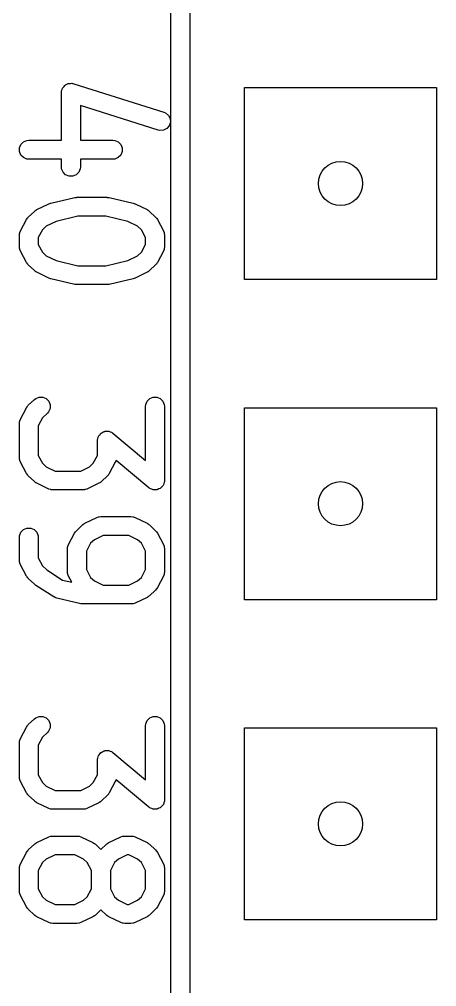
# Model space of a CAD drawing. Extents: x 0.22 to 2.57, y 0.23 to 2.1.
# Drawn here: x 0.2187 to 0.3489, y 0.9027 to 1.2048 of the extents above; entities that cross this region are included whole.
import ezdxf

# ---------------------------------------------------------------- set-up
doc = ezdxf.new("R2010")
doc.units = 0
doc.header["$MEASUREMENT"] = 0
doc.layers.add('BLACK', color=7, linetype='CONTINUOUS')

msp = doc.modelspace()

# ---------------------------------------------------------------- linework, layer by layer
at = {"layer": 'BLACK', "linetype": 'CONTINUOUS'}
for p, q in [((0.26594, 0.60354), (0.26594, 1.80354)), ((0.27185, 1.80059), (0.27185, 0.6065)), ((0.23305, 1.18427), (0.23314, 1.18436)), ((0.23314, 1.18436), (0.23356, 1.18453)), ((0.23356, 1.18453), (0.23396, 1.18474)), ((0.23396, 1.18474), (0.23409, 1.18475)), ((0.23409, 1.18475), (0.23421, 1.1848)), ((0.23421, 1.1848), (0.23466, 1.1848)), ((0.23466, 1.1848), (0.23511, 1.18484)), ((0.23511, 1.18484), (0.23529, 1.1848)), ((0.23529, 1.1848), (0.23536, 1.1848)), ((0.23536, 1.1848), (0.23543, 1.18477)), ((0.23543, 1.18477), (0.23568, 1.18472)), ((0.23568, 1.18472), (0.2638, 1.17581)), ((0.23183, 1.1819), (0.23186, 1.18215)), ((0.23183, 1.16705), (0.23183, 1.1819)), ((0.23185, 1.18223), (0.23187, 1.18229)), ((0.23186, 1.18215), (0.23185, 1.18223)), ((0.23187, 1.18229), (0.23189, 1.18248)), ((0.23189, 1.18248), (0.23206, 1.1829)), ((0.23206, 1.1829), (0.2322, 1.18333)), ((0.2322, 1.18333), (0.23228, 1.18343)), ((0.23228, 1.18343), (0.23233, 1.18354)), ((0.23233, 1.18354), (0.23265, 1.18386)), ((0.23265, 1.18386), (0.23294, 1.18421)), ((0.23294, 1.18421), (0.23305, 1.18427)), ((0.2889, 1.12354), (0.2889, 1.18354)), ((0.2889, 1.18354), (0.3489, 1.18354)), ((0.3489, 1.18354), (0.3489, 1.12354)), ((0.26201, 1.17018), (0.23774, 1.17787)), ((0.23774, 1.17787), (0.23774, 1.16705)), ((0.2638, 1.17581), (0.26433, 1.17559)), ((0.26433, 1.17559), (0.26521, 1.17484)), ((0.26521, 1.17484), (0.26574, 1.17382)), ((0.26584, 1.17267), (0.26549, 1.17158)), ((0.26574, 1.17382), (0.26584, 1.17267)), ((0.26258, 1.17006), (0.26201, 1.17018)), ((0.26373, 1.17016), (0.26258, 1.17006)), ((0.26475, 1.17069), (0.26373, 1.17016)), ((0.26549, 1.17158), (0.26475, 1.17069)), ((0.21921, 1.16573), (0.22002, 1.16655)), ((0.22002, 1.16655), (0.22108, 1.16699)), ((0.22108, 1.16699), (0.22166, 1.16705)), ((0.22166, 1.16705), (0.23183, 1.16705)), ((0.23774, 1.16705), (0.24791, 1.16705)), ((0.24791, 1.16705), (0.24848, 1.16699)), ((0.24848, 1.16699), (0.24955, 1.16655)), ((0.24955, 1.16655), (0.25036, 1.16573)), ((0.21876, 1.16467), (0.21921, 1.16573)), ((0.21876, 1.16352), (0.21876, 1.16467)), ((0.21921, 1.16245), (0.21876, 1.16352)), ((0.25036, 1.16573), (0.2508, 1.16467)), ((0.2508, 1.16352), (0.25036, 1.16245)), ((0.2508, 1.16467), (0.2508, 1.16352)), ((0.22002, 1.16164), (0.21921, 1.16245)), ((0.22108, 1.1612), (0.22002, 1.16164)), ((0.22166, 1.16114), (0.22108, 1.1612)), ((0.23183, 1.16114), (0.22166, 1.16114)), ((0.23183, 1.15875), (0.23183, 1.16114)), ((0.24791, 1.16114), (0.23774, 1.16114)), ((0.23774, 1.16114), (0.23774, 1.15875)), ((0.24848, 1.1612), (0.24791, 1.16114)), ((0.24955, 1.16164), (0.24848, 1.1612)), ((0.25036, 1.16245), (0.24955, 1.16164)), ((0.23189, 1.15817), (0.23183, 1.15875)), ((0.23233, 1.15711), (0.23189, 1.15817)), ((0.23314, 1.1563), (0.23233, 1.15711)), ((0.23724, 1.15711), (0.23642, 1.1563)), ((0.23768, 1.15817), (0.23724, 1.15711)), ((0.23774, 1.15875), (0.23768, 1.15817)), ((0.23421, 1.15585), (0.23314, 1.1563)), ((0.23536, 1.15585), (0.23421, 1.15585)), ((0.23642, 1.1563), (0.23536, 1.15585)), ((0.22848, 1.14738), (0.23598, 1.14916)), ((0.23598, 1.14916), (0.23605, 1.14917)), ((0.23605, 1.14917), (0.23608, 1.14918)), ((0.23608, 1.14918), (0.23632, 1.1492)), ((0.23632, 1.1492), (0.23655, 1.14923)), ((0.23655, 1.14923), (0.23658, 1.14923)), ((0.23658, 1.14923), (0.23666, 1.14924)), ((0.23666, 1.14924), (0.24603, 1.14924)), ((0.24603, 1.14924), (0.24611, 1.14923)), ((0.24611, 1.14923), (0.24614, 1.14923)), ((0.24614, 1.14923), (0.24637, 1.1492)), ((0.24637, 1.1492), (0.24661, 1.14918)), ((0.24661, 1.14918), (0.24664, 1.14917)), ((0.24664, 1.14917), (0.24671, 1.14916)), ((0.24671, 1.14916), (0.25421, 1.14738)), ((0.22338, 1.14486), (0.2236, 1.14503)), ((0.2236, 1.14503), (0.22365, 1.14509)), ((0.22365, 1.14509), (0.22374, 1.14515)), ((0.22374, 1.14515), (0.22383, 1.14522)), ((0.22383, 1.14522), (0.22391, 1.14525)), ((0.22391, 1.14525), (0.22414, 1.14539)), ((0.22414, 1.14539), (0.22789, 1.14717)), ((0.22789, 1.14717), (0.22792, 1.14718)), ((0.22792, 1.14718), (0.22793, 1.14719)), ((0.22793, 1.14719), (0.22818, 1.14727)), ((0.22818, 1.14727), (0.22844, 1.14737)), ((0.22844, 1.14737), (0.22845, 1.14737)), ((0.22845, 1.14737), (0.22848, 1.14738)), ((0.25421, 1.14738), (0.25424, 1.14737)), ((0.25424, 1.14737), (0.25425, 1.14737)), ((0.25425, 1.14737), (0.25451, 1.14727)), ((0.25451, 1.14727), (0.25476, 1.14719)), ((0.25476, 1.14719), (0.25477, 1.14718)), ((0.25477, 1.14718), (0.2548, 1.14717)), ((0.2548, 1.14717), (0.25855, 1.14539)), ((0.25855, 1.14539), (0.25879, 1.14525)), ((0.25879, 1.14525), (0.25886, 1.14522)), ((0.25886, 1.14522), (0.25895, 1.14515)), ((0.25895, 1.14515), (0.25904, 1.14509)), ((0.25904, 1.14509), (0.2591, 1.14503)), ((0.2591, 1.14503), (0.25931, 1.14486)), ((0.21905, 1.13875), (0.22092, 1.14232)), ((0.22092, 1.14232), (0.22109, 1.14257)), ((0.22109, 1.14257), (0.22112, 1.14264)), ((0.22112, 1.14264), (0.22119, 1.14272)), ((0.22119, 1.14272), (0.22124, 1.1428)), ((0.22124, 1.1428), (0.2213, 1.14285)), ((0.2213, 1.14285), (0.2215, 1.14308)), ((0.2215, 1.14308), (0.22338, 1.14486)), ((0.237, 1.14333), (0.23015, 1.1417)), ((0.24569, 1.14333), (0.237, 1.14333)), ((0.25255, 1.1417), (0.24569, 1.14333)), ((0.25931, 1.14486), (0.26119, 1.14308)), ((0.26119, 1.14308), (0.26139, 1.14285)), ((0.26139, 1.14285), (0.26145, 1.1428)), ((0.26145, 1.1428), (0.2615, 1.14272)), ((0.2615, 1.14272), (0.26157, 1.14264)), ((0.26157, 1.14264), (0.2616, 1.14257)), ((0.2616, 1.14257), (0.26177, 1.14232)), ((0.26177, 1.14232), (0.26364, 1.13875)), ((0.22592, 1.13913), (0.22461, 1.13665)), ((0.2271, 1.14026), (0.22592, 1.13913)), ((0.23015, 1.1417), (0.2271, 1.14026)), ((0.25559, 1.14026), (0.25255, 1.1417)), ((0.25677, 1.13913), (0.25559, 1.14026)), ((0.25808, 1.13665), (0.25677, 1.13913)), ((0.21871, 1.13738), (0.21876, 1.13795)), ((0.21871, 1.13382), (0.21871, 1.13738)), ((0.21876, 1.13795), (0.21882, 1.13808)), ((0.21882, 1.13808), (0.21883, 1.13822)), ((0.21883, 1.13822), (0.21905, 1.13875)), ((0.22461, 1.13665), (0.22461, 1.13455)), ((0.25808, 1.13455), (0.25808, 1.13665)), ((0.26364, 1.13875), (0.26386, 1.13822)), ((0.26386, 1.13822), (0.26387, 1.13808)), ((0.26387, 1.13808), (0.26393, 1.13795)), ((0.26393, 1.13795), (0.26398, 1.13738)), ((0.26398, 1.13738), (0.26398, 1.13382)), ((0.21876, 1.13324), (0.21871, 1.13382)), ((0.21882, 1.13311), (0.21876, 1.13324)), ((0.21883, 1.13298), (0.21882, 1.13311)), ((0.21905, 1.13244), (0.21883, 1.13298)), ((0.22461, 1.13455), (0.22592, 1.13206)), ((0.25677, 1.13206), (0.25808, 1.13455)), ((0.26386, 1.13298), (0.26364, 1.13244)), ((0.26387, 1.13311), (0.26386, 1.13298)), ((0.26393, 1.13324), (0.26387, 1.13311)), ((0.26398, 1.13382), (0.26393, 1.13324)), ((0.22092, 1.12888), (0.21905, 1.13244)), ((0.22592, 1.13206), (0.2271, 1.13094)), ((0.2271, 1.13094), (0.23015, 1.12949)), ((0.25255, 1.12949), (0.25559, 1.13094)), ((0.25559, 1.13094), (0.25677, 1.13206)), ((0.26364, 1.13244), (0.26177, 1.12888)), ((0.22109, 1.12862), (0.22092, 1.12888)), ((0.22112, 1.12855), (0.22109, 1.12862)), ((0.22119, 1.12848), (0.22112, 1.12855)), ((0.22124, 1.1284), (0.22119, 1.12848)), ((0.2213, 1.12835), (0.22124, 1.1284)), ((0.2215, 1.12811), (0.2213, 1.12835)), ((0.22338, 1.12633), (0.2215, 1.12811)), ((0.23015, 1.12949), (0.237, 1.12786)), ((0.237, 1.12786), (0.24569, 1.12786)), ((0.24569, 1.12786), (0.25255, 1.12949)), ((0.26119, 1.12811), (0.25931, 1.12633)), ((0.26139, 1.12835), (0.26119, 1.12811)), ((0.26145, 1.1284), (0.26139, 1.12835)), ((0.2615, 1.12848), (0.26145, 1.1284)), ((0.26157, 1.12855), (0.2615, 1.12848)), ((0.2616, 1.12862), (0.26157, 1.12855)), ((0.26177, 1.12888), (0.2616, 1.12862)), ((0.2236, 1.12616), (0.22338, 1.12633)), ((0.22365, 1.1261), (0.2236, 1.12616)), ((0.22374, 1.12605), (0.22365, 1.1261)), ((0.22383, 1.12598), (0.22374, 1.12605)), ((0.22391, 1.12595), (0.22383, 1.12598)), ((0.22414, 1.12581), (0.22391, 1.12595)), ((0.22789, 1.12402), (0.22414, 1.12581)), ((0.22792, 1.12402), (0.22789, 1.12402)), ((0.22793, 1.12401), (0.22792, 1.12402)), ((0.22818, 1.12392), (0.22793, 1.12401)), ((0.22844, 1.12383), (0.22818, 1.12392)), ((0.25451, 1.12392), (0.25425, 1.12383)), ((0.25476, 1.12401), (0.25451, 1.12392)), ((0.25477, 1.12402), (0.25476, 1.12401)), ((0.2548, 1.12402), (0.25477, 1.12402)), ((0.25855, 1.12581), (0.2548, 1.12402)), ((0.25879, 1.12595), (0.25855, 1.12581)), ((0.25886, 1.12598), (0.25879, 1.12595)), ((0.25895, 1.12605), (0.25886, 1.12598)), ((0.25904, 1.1261), (0.25895, 1.12605)), ((0.2591, 1.12616), (0.25904, 1.1261)), ((0.25931, 1.12633), (0.2591, 1.12616)), ((0.22845, 1.12383), (0.22844, 1.12383)), ((0.22848, 1.12382), (0.22845, 1.12383)), ((0.23598, 1.12204), (0.22848, 1.12382)), ((0.23605, 1.12203), (0.23598, 1.12204)), ((0.23608, 1.12202), (0.23605, 1.12203)), ((0.23632, 1.12199), (0.23608, 1.12202)), ((0.23655, 1.12196), (0.23632, 1.12199)), ((0.23658, 1.12197), (0.23655, 1.12196)), ((0.23666, 1.12196), (0.23658, 1.12197)), ((0.24603, 1.12196), (0.23666, 1.12196)), ((0.24611, 1.12197), (0.24603, 1.12196)), ((0.24614, 1.12196), (0.24611, 1.12197)), ((0.24637, 1.12199), (0.24614, 1.12196)), ((0.24661, 1.12202), (0.24637, 1.12199)), ((0.24664, 1.12203), (0.24661, 1.12202)), ((0.24671, 1.12204), (0.24664, 1.12203)), ((0.25421, 1.12382), (0.24671, 1.12204)), ((0.25424, 1.12383), (0.25421, 1.12382)), ((0.25425, 1.12383), (0.25424, 1.12383)), ((0.3489, 1.12354), (0.2889, 1.12354)), ((0.2215, 1.08431), (0.22338, 1.08609)), ((0.22338, 1.08609), (0.22383, 1.08644)), ((0.22383, 1.08644), (0.22491, 1.08686)), ((0.22491, 1.08686), (0.22606, 1.08683)), ((0.22606, 1.08683), (0.22711, 1.08636)), ((0.22711, 1.08636), (0.22791, 1.08552)), ((0.22791, 1.08552), (0.22832, 1.08445)), ((0.25813, 1.08452), (0.25858, 1.08559)), ((0.25858, 1.08559), (0.25939, 1.0864)), ((0.25939, 1.0864), (0.26045, 1.08684)), ((0.26045, 1.08684), (0.26161, 1.08684)), ((0.26161, 1.08684), (0.26267, 1.0864)), ((0.26267, 1.0864), (0.26349, 1.08559)), ((0.26349, 1.08559), (0.26393, 1.08452)), ((0.21905, 1.07998), (0.22092, 1.08354)), ((0.22092, 1.08354), (0.22109, 1.0838)), ((0.22109, 1.0838), (0.22112, 1.08387)), ((0.22112, 1.08387), (0.22119, 1.08394)), ((0.22119, 1.08394), (0.22124, 1.08403)), ((0.22124, 1.08403), (0.2213, 1.08407)), ((0.2213, 1.08407), (0.2215, 1.08431)), ((0.22744, 1.08181), (0.22592, 1.08036)), ((0.22782, 1.08224), (0.22744, 1.08181)), ((0.22829, 1.0833), (0.22782, 1.08224)), ((0.22832, 1.08445), (0.22829, 1.0833)), ((0.25808, 1.08395), (0.25813, 1.08452)), ((0.25808, 1.06709), (0.25808, 1.08395)), ((0.26393, 1.08452), (0.26398, 1.08395)), ((0.26398, 1.08395), (0.26398, 1.06079)), ((0.2889, 1.02354), (0.2889, 1.08354)), ((0.2889, 1.08354), (0.3489, 1.08354)), ((0.3489, 1.08354), (0.3489, 1.02354)), ((0.21871, 1.0786), (0.21876, 1.07918)), ((0.21871, 1.06792), (0.21871, 1.0786)), ((0.21876, 1.07918), (0.21882, 1.07931)), ((0.21882, 1.07931), (0.21883, 1.07944)), ((0.21883, 1.07944), (0.21905, 1.07998)), ((0.22592, 1.08036), (0.22461, 1.07787)), ((0.22461, 1.07787), (0.22461, 1.06865)), ((0.24389, 1.07521), (0.24417, 1.07556)), ((0.24417, 1.07556), (0.2443, 1.07562)), ((0.2443, 1.07562), (0.24439, 1.07572)), ((0.24439, 1.07572), (0.2448, 1.07589)), ((0.2448, 1.07589), (0.24519, 1.07609)), ((0.24519, 1.07609), (0.24533, 1.0761)), ((0.24533, 1.0761), (0.24546, 1.07616)), ((0.24546, 1.07616), (0.2459, 1.07616)), ((0.2459, 1.07616), (0.24634, 1.0762)), ((0.24634, 1.0762), (0.24647, 1.07616)), ((0.24647, 1.07616), (0.24661, 1.07616)), ((0.24661, 1.07616), (0.24702, 1.07599)), ((0.24702, 1.07599), (0.24744, 1.07586)), ((0.24744, 1.07586), (0.24761, 1.07574)), ((0.24761, 1.07574), (0.24767, 1.07572)), ((0.24767, 1.07572), (0.24773, 1.07566)), ((0.24773, 1.07566), (0.24792, 1.07553)), ((0.24308, 1.07326), (0.2431, 1.07349)), ((0.24308, 1.06865), (0.24308, 1.07326)), ((0.2431, 1.07357), (0.24312, 1.07364)), ((0.2431, 1.07349), (0.2431, 1.07357)), ((0.24312, 1.07364), (0.24314, 1.07384)), ((0.24314, 1.07384), (0.24331, 1.07425)), ((0.24331, 1.07425), (0.24344, 1.07467)), ((0.24344, 1.07467), (0.24352, 1.07478)), ((0.24352, 1.07478), (0.24358, 1.0749)), ((0.24358, 1.0749), (0.24389, 1.07521)), ((0.24792, 1.07553), (0.25808, 1.06709)), ((0.21876, 1.06734), (0.21871, 1.06792)), ((0.21882, 1.06722), (0.21876, 1.06734)), ((0.21883, 1.06708), (0.21882, 1.06722)), ((0.21905, 1.06654), (0.21883, 1.06708)), ((0.22092, 1.06298), (0.21905, 1.06654)), ((0.22461, 1.06865), (0.22592, 1.06616)), ((0.24177, 1.06616), (0.24308, 1.06865)), ((0.24865, 1.06654), (0.24677, 1.06298)), ((0.24886, 1.06707), (0.24865, 1.06654)), ((0.25914, 1.05852), (0.24886, 1.06707)), ((0.22592, 1.06616), (0.2271, 1.06504)), ((0.2271, 1.06504), (0.22983, 1.06375)), ((0.22983, 1.06375), (0.23787, 1.06375)), ((0.23787, 1.06375), (0.24059, 1.06504)), ((0.24059, 1.06504), (0.24177, 1.06616)), ((0.22109, 1.06272), (0.22092, 1.06298)), ((0.22112, 1.06265), (0.22109, 1.06272)), ((0.22119, 1.06258), (0.22112, 1.06265)), ((0.22124, 1.0625), (0.22119, 1.06258)), ((0.2213, 1.06245), (0.22124, 1.0625)), ((0.2215, 1.06222), (0.2213, 1.06245)), ((0.22338, 1.06043), (0.2215, 1.06222)), ((0.2236, 1.06026), (0.22338, 1.06043)), ((0.24432, 1.06043), (0.2441, 1.06026)), ((0.24619, 1.06222), (0.24432, 1.06043)), ((0.24639, 1.06245), (0.24619, 1.06222)), ((0.24645, 1.0625), (0.24639, 1.06245)), ((0.24651, 1.06258), (0.24645, 1.0625)), ((0.24657, 1.06265), (0.24651, 1.06258)), ((0.2466, 1.06272), (0.24657, 1.06265)), ((0.24677, 1.06298), (0.2466, 1.06272)), ((0.26397, 1.06049), (0.26395, 1.06042)), ((0.26398, 1.06079), (0.26396, 1.06056)), ((0.26396, 1.06056), (0.26397, 1.06049)), ((0.22365, 1.06021), (0.2236, 1.06026)), ((0.22374, 1.06015), (0.22365, 1.06021)), ((0.22383, 1.06008), (0.22374, 1.06015)), ((0.22391, 1.06005), (0.22383, 1.06008)), ((0.22414, 1.05991), (0.22391, 1.06005)), ((0.22789, 1.05813), (0.22414, 1.05991)), ((0.22844, 1.05793), (0.22789, 1.05813)), ((0.22851, 1.05793), (0.22844, 1.05793)), ((0.22858, 1.0579), (0.22851, 1.05793)), ((0.22916, 1.05784), (0.22858, 1.0579)), ((0.23853, 1.05784), (0.22916, 1.05784)), ((0.23911, 1.0579), (0.23853, 1.05784)), ((0.23918, 1.05793), (0.23911, 1.0579)), ((0.23926, 1.05793), (0.23918, 1.05793)), ((0.2398, 1.05813), (0.23926, 1.05793)), ((0.24355, 1.05991), (0.2398, 1.05813)), ((0.24379, 1.06005), (0.24355, 1.05991)), ((0.24386, 1.06008), (0.24379, 1.06005)), ((0.24395, 1.06015), (0.24386, 1.06008)), ((0.24405, 1.06021), (0.24395, 1.06015)), ((0.2441, 1.06026), (0.24405, 1.06021)), ((0.25934, 1.05839), (0.25914, 1.05852)), ((0.25939, 1.05834), (0.25934, 1.05839)), ((0.25946, 1.05831), (0.25939, 1.05834)), ((0.25962, 1.0582), (0.25946, 1.05831)), ((0.26005, 1.05807), (0.25962, 1.0582)), ((0.26045, 1.0579), (0.26005, 1.05807)), ((0.26059, 1.0579), (0.26045, 1.0579)), ((0.26072, 1.05786), (0.26059, 1.0579)), ((0.26116, 1.0579), (0.26072, 1.05786)), ((0.26161, 1.0579), (0.26116, 1.0579)), ((0.26173, 1.05795), (0.26161, 1.0579)), ((0.26187, 1.05796), (0.26173, 1.05795)), ((0.26226, 1.05817), (0.26187, 1.05796)), ((0.26267, 1.05834), (0.26226, 1.05817)), ((0.26277, 1.05844), (0.26267, 1.05834)), ((0.26289, 1.0585), (0.26277, 1.05844)), ((0.26317, 1.05884), (0.26289, 1.0585)), ((0.26349, 1.05915), (0.26317, 1.05884)), ((0.26354, 1.05928), (0.26349, 1.05915)), ((0.26363, 1.05939), (0.26354, 1.05928)), ((0.26376, 1.05981), (0.26363, 1.05939)), ((0.26393, 1.06022), (0.26376, 1.05981)), ((0.26395, 1.06042), (0.26393, 1.06022)), ((0.23914, 1.04743), (0.24289, 1.04921)), ((0.24289, 1.04921), (0.24344, 1.04941)), ((0.24344, 1.04941), (0.24351, 1.04941)), ((0.24351, 1.04941), (0.24358, 1.04944)), ((0.24358, 1.04944), (0.24416, 1.0495)), ((0.24416, 1.0495), (0.25353, 1.0495)), ((0.25353, 1.0495), (0.25411, 1.04944)), ((0.25411, 1.04944), (0.25418, 1.04941)), ((0.25418, 1.04941), (0.25425, 1.04941)), ((0.25425, 1.04941), (0.2548, 1.04921)), ((0.2548, 1.04921), (0.25855, 1.04743)), ((0.21921, 1.04462), (0.22002, 1.04544)), ((0.22002, 1.04544), (0.22108, 1.04588)), ((0.22108, 1.04588), (0.22224, 1.04588)), ((0.22224, 1.04588), (0.2233, 1.04544)), ((0.2233, 1.04544), (0.22412, 1.04462)), ((0.2365, 1.04512), (0.23837, 1.04691)), ((0.23837, 1.04691), (0.23859, 1.04708)), ((0.23859, 1.04708), (0.23865, 1.04713)), ((0.23865, 1.04713), (0.23874, 1.04719)), ((0.23874, 1.04719), (0.23883, 1.04726)), ((0.23883, 1.04726), (0.2389, 1.04729)), ((0.2389, 1.04729), (0.23914, 1.04743)), ((0.25855, 1.04743), (0.25879, 1.04729)), ((0.25879, 1.04729), (0.25886, 1.04726)), ((0.25886, 1.04726), (0.25895, 1.04719)), ((0.25895, 1.04719), (0.25904, 1.04713)), ((0.25904, 1.04713), (0.2591, 1.04708)), ((0.2591, 1.04708), (0.25931, 1.04691)), ((0.25931, 1.04691), (0.26119, 1.04512)), ((0.21871, 1.04298), (0.21876, 1.04356)), ((0.21871, 1.03586), (0.21871, 1.04298)), ((0.21876, 1.04356), (0.21921, 1.04462)), ((0.22412, 1.04462), (0.22456, 1.04356)), ((0.22456, 1.04356), (0.22461, 1.04298)), ((0.22461, 1.04298), (0.22461, 1.03659)), ((0.23405, 1.0408), (0.23592, 1.04436)), ((0.23592, 1.04436), (0.23609, 1.04462)), ((0.23609, 1.04462), (0.23612, 1.04469)), ((0.23612, 1.04469), (0.23619, 1.04476)), ((0.23619, 1.04476), (0.23624, 1.04484)), ((0.23624, 1.04484), (0.2363, 1.04489)), ((0.2363, 1.04489), (0.2365, 1.04512)), ((0.24482, 1.04359), (0.2421, 1.0423)), ((0.25287, 1.04359), (0.24482, 1.04359)), ((0.25559, 1.0423), (0.25287, 1.04359)), ((0.26119, 1.04512), (0.26139, 1.04489)), ((0.26139, 1.04489), (0.26145, 1.04484)), ((0.26145, 1.04484), (0.2615, 1.04476)), ((0.2615, 1.04476), (0.26157, 1.04469)), ((0.26157, 1.04469), (0.2616, 1.04462)), ((0.2616, 1.04462), (0.26177, 1.04436)), ((0.26177, 1.04436), (0.26364, 1.0408)), ((0.23371, 1.03942), (0.23376, 1.04)), ((0.23371, 1.0323), (0.23371, 1.03942)), ((0.23376, 1.04), (0.23382, 1.04012)), ((0.23382, 1.04012), (0.23383, 1.04026)), ((0.23383, 1.04026), (0.23405, 1.0408)), ((0.24092, 1.04118), (0.23961, 1.03869)), ((0.2421, 1.0423), (0.24092, 1.04118)), ((0.25677, 1.04118), (0.25559, 1.0423)), ((0.25808, 1.03869), (0.25677, 1.04118)), ((0.26364, 1.0408), (0.26386, 1.04026)), ((0.26386, 1.04026), (0.26387, 1.04012)), ((0.26387, 1.04012), (0.26393, 1.04)), ((0.26393, 1.04), (0.26398, 1.03942)), ((0.26398, 1.03942), (0.26398, 1.0323)), ((0.22461, 1.03659), (0.22592, 1.0341)), ((0.23961, 1.03869), (0.23961, 1.03303)), ((0.25808, 1.03303), (0.25808, 1.03869)), ((0.21876, 1.03528), (0.21871, 1.03586)), ((0.21882, 1.03516), (0.21876, 1.03528)), ((0.21883, 1.03502), (0.21882, 1.03516)), ((0.21905, 1.03448), (0.21883, 1.03502)), ((0.22092, 1.03092), (0.21905, 1.03448)), ((0.22592, 1.0341), (0.22723, 1.03286)), ((0.22109, 1.03067), (0.22092, 1.03092)), ((0.22112, 1.03059), (0.22109, 1.03067)), ((0.22119, 1.03052), (0.22112, 1.03059)), ((0.22124, 1.03044), (0.22119, 1.03052)), ((0.2213, 1.03039), (0.22124, 1.03044)), ((0.2215, 1.03016), (0.2213, 1.03039)), ((0.22723, 1.03286), (0.2322, 1.02971)), ((0.23376, 1.03172), (0.23371, 1.0323)), ((0.23382, 1.03159), (0.23376, 1.03172)), ((0.23383, 1.03146), (0.23382, 1.03159)), ((0.23405, 1.03092), (0.23383, 1.03146)), ((0.23504, 1.02904), (0.23405, 1.03092)), ((0.23961, 1.03303), (0.24092, 1.03054)), ((0.24092, 1.03054), (0.2421, 1.02942)), ((0.25559, 1.02942), (0.25677, 1.03054)), ((0.25677, 1.03054), (0.25808, 1.03303)), ((0.26364, 1.03092), (0.26177, 1.02736)), ((0.26386, 1.03146), (0.26364, 1.03092)), ((0.26387, 1.03159), (0.26386, 1.03146)), ((0.26393, 1.03172), (0.26387, 1.03159)), ((0.26398, 1.0323), (0.26393, 1.03172)), ((0.22338, 1.02838), (0.2215, 1.03016)), ((0.22361, 1.02819), (0.22338, 1.02838)), ((0.22383, 1.02802), (0.22361, 1.02819)), ((0.22945, 1.02446), (0.22383, 1.02802)), ((0.22383, 1.02802), (0.22383, 1.02802)), ((0.22383, 1.02802), (0.22383, 1.02802)), ((0.22383, 1.02802), (0.22383, 1.02802)), ((0.2322, 1.02971), (0.23504, 1.02904)), ((0.2421, 1.02942), (0.24482, 1.02813)), ((0.24482, 1.02813), (0.25287, 1.02813)), ((0.25287, 1.02813), (0.25559, 1.02942)), ((0.26177, 1.02736), (0.2616, 1.0271)), ((0.22974, 1.02432), (0.22945, 1.02446)), ((0.2298, 1.02427), (0.22974, 1.02432)), ((0.22989, 1.02424), (0.2298, 1.02427)), ((0.22997, 1.0242), (0.22989, 1.02424)), ((0.23005, 1.02419), (0.22997, 1.0242)), ((0.23035, 1.02408), (0.23005, 1.02419)), ((0.25855, 1.02429), (0.2548, 1.02251)), ((0.25879, 1.02443), (0.25855, 1.02429)), ((0.25886, 1.02446), (0.25879, 1.02443)), ((0.25895, 1.02453), (0.25886, 1.02446)), ((0.25904, 1.02459), (0.25895, 1.02453)), ((0.2591, 1.02464), (0.25904, 1.02459)), ((0.25931, 1.02481), (0.2591, 1.02464)), ((0.26119, 1.02659), (0.25931, 1.02481)), ((0.26139, 1.02683), (0.26119, 1.02659)), ((0.26145, 1.02688), (0.26139, 1.02683)), ((0.2615, 1.02696), (0.26145, 1.02688)), ((0.26157, 1.02703), (0.2615, 1.02696)), ((0.2616, 1.0271), (0.26157, 1.02703)), ((0.23785, 1.0223), (0.23035, 1.02408)), ((0.23793, 1.02229), (0.23785, 1.0223)), ((0.23796, 1.02228), (0.23793, 1.02229)), ((0.23819, 1.02225), (0.23796, 1.02228)), ((0.23842, 1.02222), (0.23819, 1.02225)), ((0.23846, 1.02223), (0.23842, 1.02222)), ((0.23853, 1.02222), (0.23846, 1.02223)), ((0.25353, 1.02222), (0.23853, 1.02222)), ((0.25411, 1.02228), (0.25353, 1.02222)), ((0.25418, 1.02231), (0.25411, 1.02228)), ((0.25425, 1.02231), (0.25418, 1.02231)), ((0.2548, 1.02251), (0.25425, 1.02231)), ((0.3489, 1.02354), (0.2889, 1.02354)), ((0.2215, 0.98457), (0.22338, 0.98635)), ((0.22338, 0.98635), (0.22383, 0.98671)), ((0.22383, 0.98671), (0.22491, 0.98712)), ((0.22491, 0.98712), (0.22606, 0.98709)), ((0.22606, 0.98709), (0.22711, 0.98662)), ((0.22711, 0.98662), (0.22791, 0.98579)), ((0.22791, 0.98579), (0.22832, 0.98471)), ((0.25813, 0.98479), (0.25858, 0.98585)), ((0.25858, 0.98585), (0.25939, 0.98666)), ((0.25939, 0.98666), (0.26045, 0.98711)), ((0.26045, 0.98711), (0.26161, 0.98711)), ((0.26161, 0.98711), (0.26267, 0.98666)), ((0.26267, 0.98666), (0.26349, 0.98585)), ((0.26349, 0.98585), (0.26393, 0.98479)), ((0.21905, 0.98024), (0.22092, 0.9838)), ((0.22092, 0.9838), (0.22109, 0.98406)), ((0.22109, 0.98406), (0.22112, 0.98413)), ((0.22112, 0.98413), (0.22119, 0.98421)), ((0.22119, 0.98421), (0.22124, 0.98429)), ((0.22124, 0.98429), (0.2213, 0.98434)), ((0.2213, 0.98434), (0.2215, 0.98457)), ((0.22744, 0.98207), (0.22592, 0.98062)), ((0.22782, 0.98251), (0.22744, 0.98207)), ((0.22829, 0.98356), (0.22782, 0.98251)), ((0.22832, 0.98471), (0.22829, 0.98356)), ((0.25808, 0.98421), (0.25813, 0.98479)), ((0.25808, 0.96735), (0.25808, 0.98421)), ((0.26393, 0.98479), (0.26398, 0.98421)), ((0.26398, 0.98421), (0.26398, 0.96106)), ((0.2889, 0.92354), (0.2889, 0.98354)), ((0.2889, 0.98354), (0.3489, 0.98354)), ((0.3489, 0.98354), (0.3489, 0.92354)), ((0.21871, 0.97887), (0.21876, 0.97944)), ((0.21871, 0.96818), (0.21871, 0.97887)), ((0.21876, 0.97944), (0.21882, 0.97957)), ((0.21882, 0.97957), (0.21883, 0.97971)), ((0.21883, 0.97971), (0.21905, 0.98024)), ((0.22592, 0.98062), (0.22461, 0.97814)), ((0.22461, 0.97814), (0.22461, 0.96891)), ((0.24417, 0.97582), (0.2443, 0.97588)), ((0.2443, 0.97588), (0.24439, 0.97598)), ((0.24439, 0.97598), (0.2448, 0.97615)), ((0.2448, 0.97615), (0.24519, 0.97635)), ((0.24519, 0.97635), (0.24533, 0.97637)), ((0.24533, 0.97637), (0.24546, 0.97642)), ((0.24546, 0.97642), (0.2459, 0.97642)), ((0.2459, 0.97642), (0.24634, 0.97646)), ((0.24634, 0.97646), (0.24647, 0.97642)), ((0.24647, 0.97642), (0.24661, 0.97642)), ((0.24661, 0.97642), (0.24702, 0.97625)), ((0.24702, 0.97625), (0.24744, 0.97612)), ((0.24744, 0.97612), (0.24761, 0.97601)), ((0.24761, 0.97601), (0.24767, 0.97598)), ((0.24767, 0.97598), (0.24773, 0.97593)), ((0.24773, 0.97593), (0.24792, 0.97579)), ((0.24308, 0.97352), (0.2431, 0.97376)), ((0.24308, 0.96891), (0.24308, 0.97352)), ((0.2431, 0.97383), (0.24312, 0.9739)), ((0.2431, 0.97376), (0.2431, 0.97383)), ((0.24312, 0.9739), (0.24314, 0.9741)), ((0.24314, 0.9741), (0.24331, 0.97451)), ((0.24331, 0.97451), (0.24344, 0.97493)), ((0.24344, 0.97493), (0.24352, 0.97504)), ((0.24352, 0.97504), (0.24358, 0.97516)), ((0.24358, 0.97516), (0.24389, 0.97548)), ((0.24389, 0.97548), (0.24417, 0.97582)), ((0.24792, 0.97579), (0.25808, 0.96735)), ((0.21876, 0.9676), (0.21871, 0.96818)), ((0.21882, 0.96748), (0.21876, 0.9676)), ((0.21883, 0.96734), (0.21882, 0.96748)), ((0.21905, 0.96681), (0.21883, 0.96734)), ((0.22092, 0.96324), (0.21905, 0.96681)), ((0.22461, 0.96891), (0.22592, 0.96642)), ((0.24177, 0.96642), (0.24308, 0.96891)), ((0.24865, 0.96681), (0.24677, 0.96324)), ((0.24886, 0.96733), (0.24865, 0.96681)), ((0.25914, 0.95879), (0.24886, 0.96733)), ((0.22592, 0.96642), (0.2271, 0.9653)), ((0.2271, 0.9653), (0.22983, 0.96401)), ((0.22983, 0.96401), (0.23787, 0.96401)), ((0.23787, 0.96401), (0.24059, 0.9653)), ((0.24059, 0.9653), (0.24177, 0.96642)), ((0.22109, 0.96299), (0.22092, 0.96324)), ((0.22112, 0.96292), (0.22109, 0.96299)), ((0.22119, 0.96284), (0.22112, 0.96292)), ((0.22124, 0.96276), (0.22119, 0.96284)), ((0.2213, 0.96271), (0.22124, 0.96276)), ((0.2215, 0.96248), (0.2213, 0.96271)), ((0.22338, 0.9607), (0.2215, 0.96248)), ((0.24619, 0.96248), (0.24432, 0.9607)), ((0.24639, 0.96271), (0.24619, 0.96248)), ((0.24645, 0.96276), (0.24639, 0.96271)), ((0.24651, 0.96284), (0.24645, 0.96276)), ((0.24657, 0.96292), (0.24651, 0.96284)), ((0.2466, 0.96299), (0.24657, 0.96292)), ((0.24677, 0.96324), (0.2466, 0.96299)), ((0.26397, 0.96075), (0.26395, 0.96068)), ((0.26398, 0.96106), (0.26396, 0.96082)), ((0.26396, 0.96082), (0.26397, 0.96075)), ((0.2236, 0.96053), (0.22338, 0.9607)), ((0.22365, 0.96047), (0.2236, 0.96053)), ((0.22374, 0.96041), (0.22365, 0.96047)), ((0.22383, 0.96034), (0.22374, 0.96041)), ((0.22391, 0.96031), (0.22383, 0.96034)), ((0.22414, 0.96017), (0.22391, 0.96031)), ((0.22789, 0.95839), (0.22414, 0.96017)), ((0.22844, 0.95819), (0.22789, 0.95839)), ((0.22851, 0.95819), (0.22844, 0.95819)), ((0.22858, 0.95816), (0.22851, 0.95819)), ((0.22916, 0.9581), (0.22858, 0.95816)), ((0.23853, 0.9581), (0.22916, 0.9581)), ((0.23911, 0.95816), (0.23853, 0.9581)), ((0.23918, 0.95819), (0.23911, 0.95816)), ((0.23926, 0.95819), (0.23918, 0.95819)), ((0.2398, 0.95839), (0.23926, 0.95819)), ((0.24355, 0.96017), (0.2398, 0.95839)), ((0.24379, 0.96031), (0.24355, 0.96017)), ((0.24386, 0.96034), (0.24379, 0.96031)), ((0.24395, 0.96041), (0.24386, 0.96034)), ((0.24405, 0.96047), (0.24395, 0.96041)), ((0.2441, 0.96053), (0.24405, 0.96047)), ((0.24432, 0.9607), (0.2441, 0.96053)), ((0.25934, 0.95865), (0.25914, 0.95879)), ((0.25939, 0.9586), (0.25934, 0.95865)), ((0.25946, 0.95857), (0.25939, 0.9586)), ((0.25962, 0.95846), (0.25946, 0.95857)), ((0.26005, 0.95833), (0.25962, 0.95846)), ((0.26045, 0.95816), (0.26005, 0.95833)), ((0.26059, 0.95816), (0.26045, 0.95816)), ((0.26072, 0.95812), (0.26059, 0.95816)), ((0.26116, 0.95816), (0.26072, 0.95812)), ((0.26161, 0.95816), (0.26116, 0.95816)), ((0.26173, 0.95821), (0.26161, 0.95816)), ((0.26187, 0.95823), (0.26173, 0.95821)), ((0.26226, 0.95843), (0.26187, 0.95823)), ((0.26267, 0.9586), (0.26226, 0.95843)), ((0.26277, 0.9587), (0.26267, 0.9586)), ((0.26289, 0.95876), (0.26277, 0.9587)), ((0.26317, 0.9591), (0.26289, 0.95876)), ((0.26349, 0.95942), (0.26317, 0.9591)), ((0.26354, 0.95954), (0.26349, 0.95942)), ((0.26363, 0.95965), (0.26354, 0.95954)), ((0.26376, 0.96007), (0.26363, 0.95965)), ((0.26393, 0.96048), (0.26376, 0.96007)), ((0.26395, 0.96068), (0.26393, 0.96048)), ((0.22414, 0.94769), (0.22789, 0.94948)), ((0.22789, 0.94948), (0.22844, 0.94967)), ((0.22844, 0.94967), (0.22851, 0.94968)), ((0.22851, 0.94968), (0.22858, 0.9497)), ((0.22858, 0.9497), (0.22916, 0.94976)), ((0.22916, 0.94976), (0.23666, 0.94976)), ((0.23666, 0.94976), (0.23723, 0.9497)), ((0.23723, 0.9497), (0.23731, 0.94968)), ((0.23731, 0.94968), (0.23738, 0.94967)), ((0.23738, 0.94967), (0.23793, 0.94948)), ((0.23793, 0.94948), (0.24168, 0.94769)), ((0.24664, 0.94769), (0.25039, 0.94948)), ((0.25039, 0.94948), (0.25093, 0.94967)), ((0.25093, 0.94967), (0.25101, 0.94968)), ((0.25101, 0.94968), (0.25108, 0.9497)), ((0.25108, 0.9497), (0.25166, 0.94976)), ((0.25166, 0.94976), (0.25353, 0.94976)), ((0.25353, 0.94976), (0.25411, 0.9497)), ((0.25411, 0.9497), (0.25418, 0.94968)), ((0.25418, 0.94968), (0.25425, 0.94967)), ((0.25425, 0.94967), (0.2548, 0.94948)), ((0.2548, 0.94948), (0.25855, 0.94769)), ((0.2215, 0.94539), (0.22338, 0.94717)), ((0.22338, 0.94717), (0.2236, 0.94734)), ((0.2236, 0.94734), (0.22365, 0.9474)), ((0.22365, 0.9474), (0.22374, 0.94745)), ((0.22374, 0.94745), (0.22383, 0.94752)), ((0.22383, 0.94752), (0.22391, 0.94755)), ((0.22391, 0.94755), (0.22414, 0.94769)), ((0.24168, 0.94769), (0.24191, 0.94755)), ((0.24191, 0.94755), (0.24199, 0.94752)), ((0.24199, 0.94752), (0.24207, 0.94745)), ((0.24207, 0.94745), (0.24217, 0.9474)), ((0.24217, 0.9474), (0.24222, 0.94734)), ((0.24222, 0.94734), (0.24244, 0.94717)), ((0.24244, 0.94717), (0.24416, 0.94554)), ((0.24416, 0.94554), (0.24587, 0.94717)), ((0.24587, 0.94717), (0.24609, 0.94734)), ((0.24609, 0.94734), (0.24614, 0.9474)), ((0.24614, 0.9474), (0.24624, 0.94745)), ((0.24624, 0.94745), (0.24633, 0.94752)), ((0.24633, 0.94752), (0.2464, 0.94755)), ((0.2464, 0.94755), (0.24664, 0.94769)), ((0.25855, 0.94769), (0.25879, 0.94755)), ((0.25879, 0.94755), (0.25886, 0.94752)), ((0.25886, 0.94752), (0.25895, 0.94745)), ((0.25895, 0.94745), (0.25904, 0.9474)), ((0.25904, 0.9474), (0.2591, 0.94734)), ((0.2591, 0.94734), (0.25931, 0.94717)), ((0.25931, 0.94717), (0.26119, 0.94539)), ((0.21905, 0.94106), (0.22092, 0.94462)), ((0.22092, 0.94462), (0.22109, 0.94488)), ((0.22109, 0.94488), (0.22112, 0.94495)), ((0.22112, 0.94495), (0.22119, 0.94502)), ((0.22119, 0.94502), (0.22124, 0.9451)), ((0.22124, 0.9451), (0.2213, 0.94515)), ((0.2213, 0.94515), (0.2215, 0.94539)), ((0.22983, 0.94386), (0.2271, 0.94256)), ((0.23599, 0.94386), (0.22983, 0.94386)), ((0.23872, 0.94256), (0.23599, 0.94386)), ((0.25232, 0.94386), (0.2496, 0.94256)), ((0.25287, 0.94386), (0.25232, 0.94386)), ((0.25559, 0.94256), (0.25287, 0.94386)), ((0.26119, 0.94539), (0.26139, 0.94515)), ((0.26139, 0.94515), (0.26145, 0.9451)), ((0.26145, 0.9451), (0.2615, 0.94502)), ((0.2615, 0.94502), (0.26157, 0.94495)), ((0.26157, 0.94495), (0.2616, 0.94488)), ((0.2616, 0.94488), (0.26177, 0.94462)), ((0.26177, 0.94462), (0.26364, 0.94106)), ((0.21871, 0.93968), (0.21876, 0.94026)), ((0.21871, 0.93256), (0.21871, 0.93968)), ((0.21876, 0.94026), (0.21882, 0.94039)), ((0.21882, 0.94039), (0.21883, 0.94052)), ((0.21883, 0.94052), (0.21905, 0.94106)), ((0.22592, 0.94144), (0.22461, 0.93895)), ((0.2271, 0.94256), (0.22592, 0.94144)), ((0.2399, 0.94144), (0.23872, 0.94256)), ((0.24121, 0.93895), (0.2399, 0.94144)), ((0.24842, 0.94144), (0.24711, 0.93895)), ((0.2496, 0.94256), (0.24842, 0.94144)), ((0.25677, 0.94144), (0.25559, 0.94256)), ((0.25808, 0.93895), (0.25677, 0.94144)), ((0.26364, 0.94106), (0.26386, 0.94052)), ((0.26386, 0.94052), (0.26387, 0.94039)), ((0.26387, 0.94039), (0.26393, 0.94026)), ((0.26393, 0.94026), (0.26398, 0.93968)), ((0.26398, 0.93968), (0.26398, 0.93256)), ((0.22461, 0.93895), (0.22461, 0.93329)), ((0.24121, 0.93329), (0.24121, 0.93895)), ((0.24711, 0.93895), (0.24711, 0.93329)), ((0.25808, 0.93329), (0.25808, 0.93895)), ((0.21876, 0.93198), (0.21871, 0.93256)), ((0.21882, 0.93186), (0.21876, 0.93198)), ((0.21883, 0.93172), (0.21882, 0.93186)), ((0.21905, 0.93118), (0.21883, 0.93172)), ((0.22092, 0.92762), (0.21905, 0.93118)), ((0.22461, 0.93329), (0.22592, 0.9308)), ((0.22592, 0.9308), (0.2271, 0.92968)), ((0.23872, 0.92968), (0.2399, 0.9308)), ((0.2399, 0.9308), (0.24121, 0.93329)), ((0.24711, 0.93329), (0.24842, 0.9308)), ((0.24842, 0.9308), (0.2496, 0.92968)), ((0.25559, 0.92968), (0.25677, 0.9308)), ((0.25677, 0.9308), (0.25808, 0.93329)), ((0.26364, 0.93118), (0.26177, 0.92762)), ((0.26386, 0.93172), (0.26364, 0.93118)), ((0.26387, 0.93186), (0.26386, 0.93172)), ((0.26393, 0.93198), (0.26387, 0.93186)), ((0.26398, 0.93256), (0.26393, 0.93198)), ((0.22109, 0.92737), (0.22092, 0.92762)), ((0.2271, 0.92968), (0.22983, 0.92839)), ((0.22983, 0.92839), (0.23599, 0.92839)), ((0.23599, 0.92839), (0.23872, 0.92968)), ((0.2496, 0.92968), (0.25232, 0.92839)), ((0.25232, 0.92839), (0.25287, 0.92839)), ((0.25287, 0.92839), (0.25559, 0.92968)), ((0.26177, 0.92762), (0.2616, 0.92737)), ((0.22112, 0.9273), (0.22109, 0.92737)), ((0.22119, 0.92722), (0.22112, 0.9273)), ((0.22124, 0.92714), (0.22119, 0.92722)), ((0.2213, 0.92709), (0.22124, 0.92714)), ((0.2215, 0.92686), (0.2213, 0.92709)), ((0.22338, 0.92508), (0.2215, 0.92686)), ((0.2236, 0.92491), (0.22338, 0.92508)), ((0.22365, 0.92485), (0.2236, 0.92491)), ((0.22374, 0.92479), (0.22365, 0.92485)), ((0.22383, 0.92472), (0.22374, 0.92479)), ((0.22391, 0.92469), (0.22383, 0.92472)), ((0.22414, 0.92455), (0.22391, 0.92469)), ((0.22789, 0.92277), (0.22414, 0.92455)), ((0.24168, 0.92455), (0.23793, 0.92277)), ((0.24191, 0.92469), (0.24168, 0.92455)), ((0.24199, 0.92472), (0.24191, 0.92469)), ((0.24207, 0.92479), (0.24199, 0.92472)), ((0.24217, 0.92485), (0.24207, 0.92479)), ((0.24222, 0.92491), (0.24217, 0.92485)), ((0.24244, 0.92508), (0.24222, 0.92491)), ((0.24416, 0.92671), (0.24244, 0.92508)), ((0.24587, 0.92508), (0.24416, 0.92671)), ((0.24609, 0.92491), (0.24587, 0.92508)), ((0.24614, 0.92485), (0.24609, 0.92491)), ((0.24624, 0.92479), (0.24614, 0.92485)), ((0.24633, 0.92472), (0.24624, 0.92479)), ((0.2464, 0.92469), (0.24633, 0.92472)), ((0.24664, 0.92455), (0.2464, 0.92469)), ((0.25039, 0.92277), (0.24664, 0.92455)), ((0.25855, 0.92455), (0.2548, 0.92277)), ((0.25879, 0.92469), (0.25855, 0.92455)), ((0.25886, 0.92472), (0.25879, 0.92469)), ((0.25895, 0.92479), (0.25886, 0.92472)), ((0.25904, 0.92485), (0.25895, 0.92479)), ((0.2591, 0.92491), (0.25904, 0.92485)), ((0.25931, 0.92508), (0.2591, 0.92491)), ((0.26119, 0.92686), (0.25931, 0.92508)), ((0.26139, 0.92709), (0.26119, 0.92686)), ((0.26145, 0.92714), (0.26139, 0.92709)), ((0.2615, 0.92722), (0.26145, 0.92714)), ((0.26157, 0.9273), (0.2615, 0.92722)), ((0.2616, 0.92737), (0.26157, 0.9273)), ((0.22844, 0.92257), (0.22789, 0.92277)), ((0.22851, 0.92257), (0.22844, 0.92257)), ((0.22858, 0.92254), (0.22851, 0.92257)), ((0.22916, 0.92248), (0.22858, 0.92254)), ((0.23666, 0.92248), (0.22916, 0.92248)), ((0.23723, 0.92254), (0.23666, 0.92248)), ((0.23731, 0.92257), (0.23723, 0.92254)), ((0.23738, 0.92257), (0.23731, 0.92257)), ((0.23793, 0.92277), (0.23738, 0.92257)), ((0.25093, 0.92257), (0.25039, 0.92277)), ((0.25101, 0.92257), (0.25093, 0.92257)), ((0.25108, 0.92254), (0.25101, 0.92257)), ((0.25166, 0.92248), (0.25108, 0.92254)), ((0.25353, 0.92248), (0.25166, 0.92248)), ((0.25411, 0.92254), (0.25353, 0.92248)), ((0.25418, 0.92257), (0.25411, 0.92254)), ((0.25425, 0.92257), (0.25418, 0.92257)), ((0.2548, 0.92277), (0.25425, 0.92257)), ((0.3489, 0.92354), (0.2889, 0.92354))]:
    msp.add_line(p, q, dxfattribs=at)
at = {"layer": 'BLACK'}
for centre in [(0.3189, 1.15354), (0.3189, 1.05354), (0.3189, 0.95354)]:
    msp.add_circle(centre, 0.00689, dxfattribs=at)
at = {"layer": 'WHITE'}
for centre in [(0.3189, 1.15354), (0.3189, 1.05354), (0.3189, 0.95354)]:
    msp.add_circle(centre, 0.00689, dxfattribs=at)

doc.saveas('drawing.dxf')
